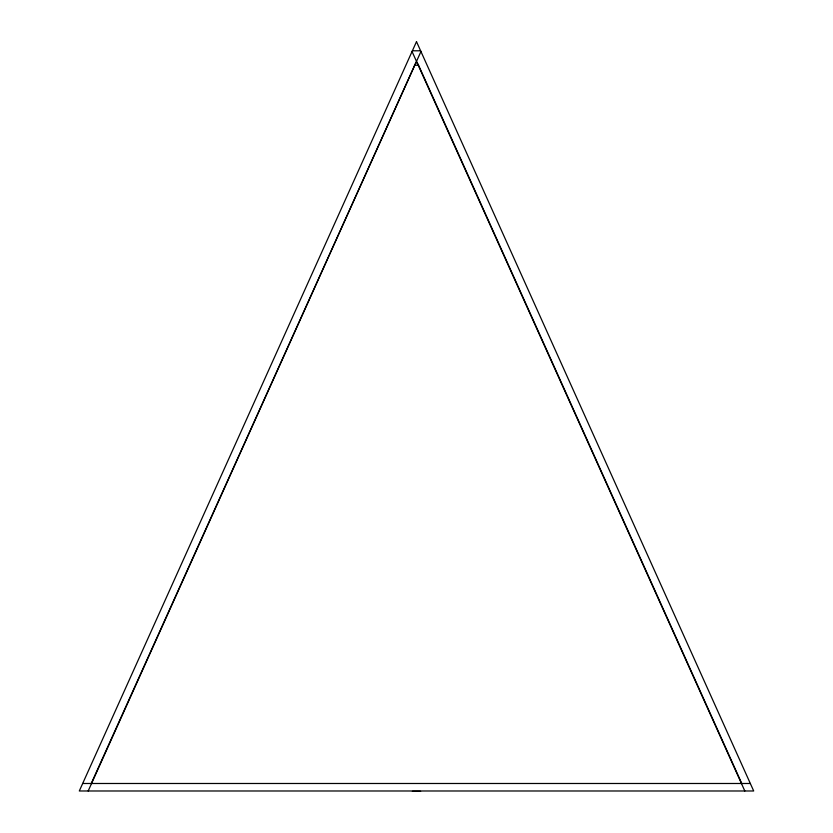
<?xml version="1.0" encoding="UTF-8"?>
<svg xmlns="http://www.w3.org/2000/svg" width="833" height="833" viewBox="0 0 833 833"><rect width="100%" height="100%" fill="white"/><g stroke="black" fill="none" stroke-linecap="round" stroke-linejoin="round"><path stroke-width="1.25" d="M91.234 783.489L415.99 62.36M88.183 790.986L420.946 51.531M412.387 50.792L420.613 50.792M414.449 65.234L418.551 65.234L741.766 783.489M82.675 783.489L750.325 783.489M412.387 791.35L420.613 791.35M417.01 62.36L418.551 65.234M412.054 51.531L744.817 790.986M416.5 41.65L79.302 790.986L753.698 790.986L416.5 41.65"/></g></svg>
